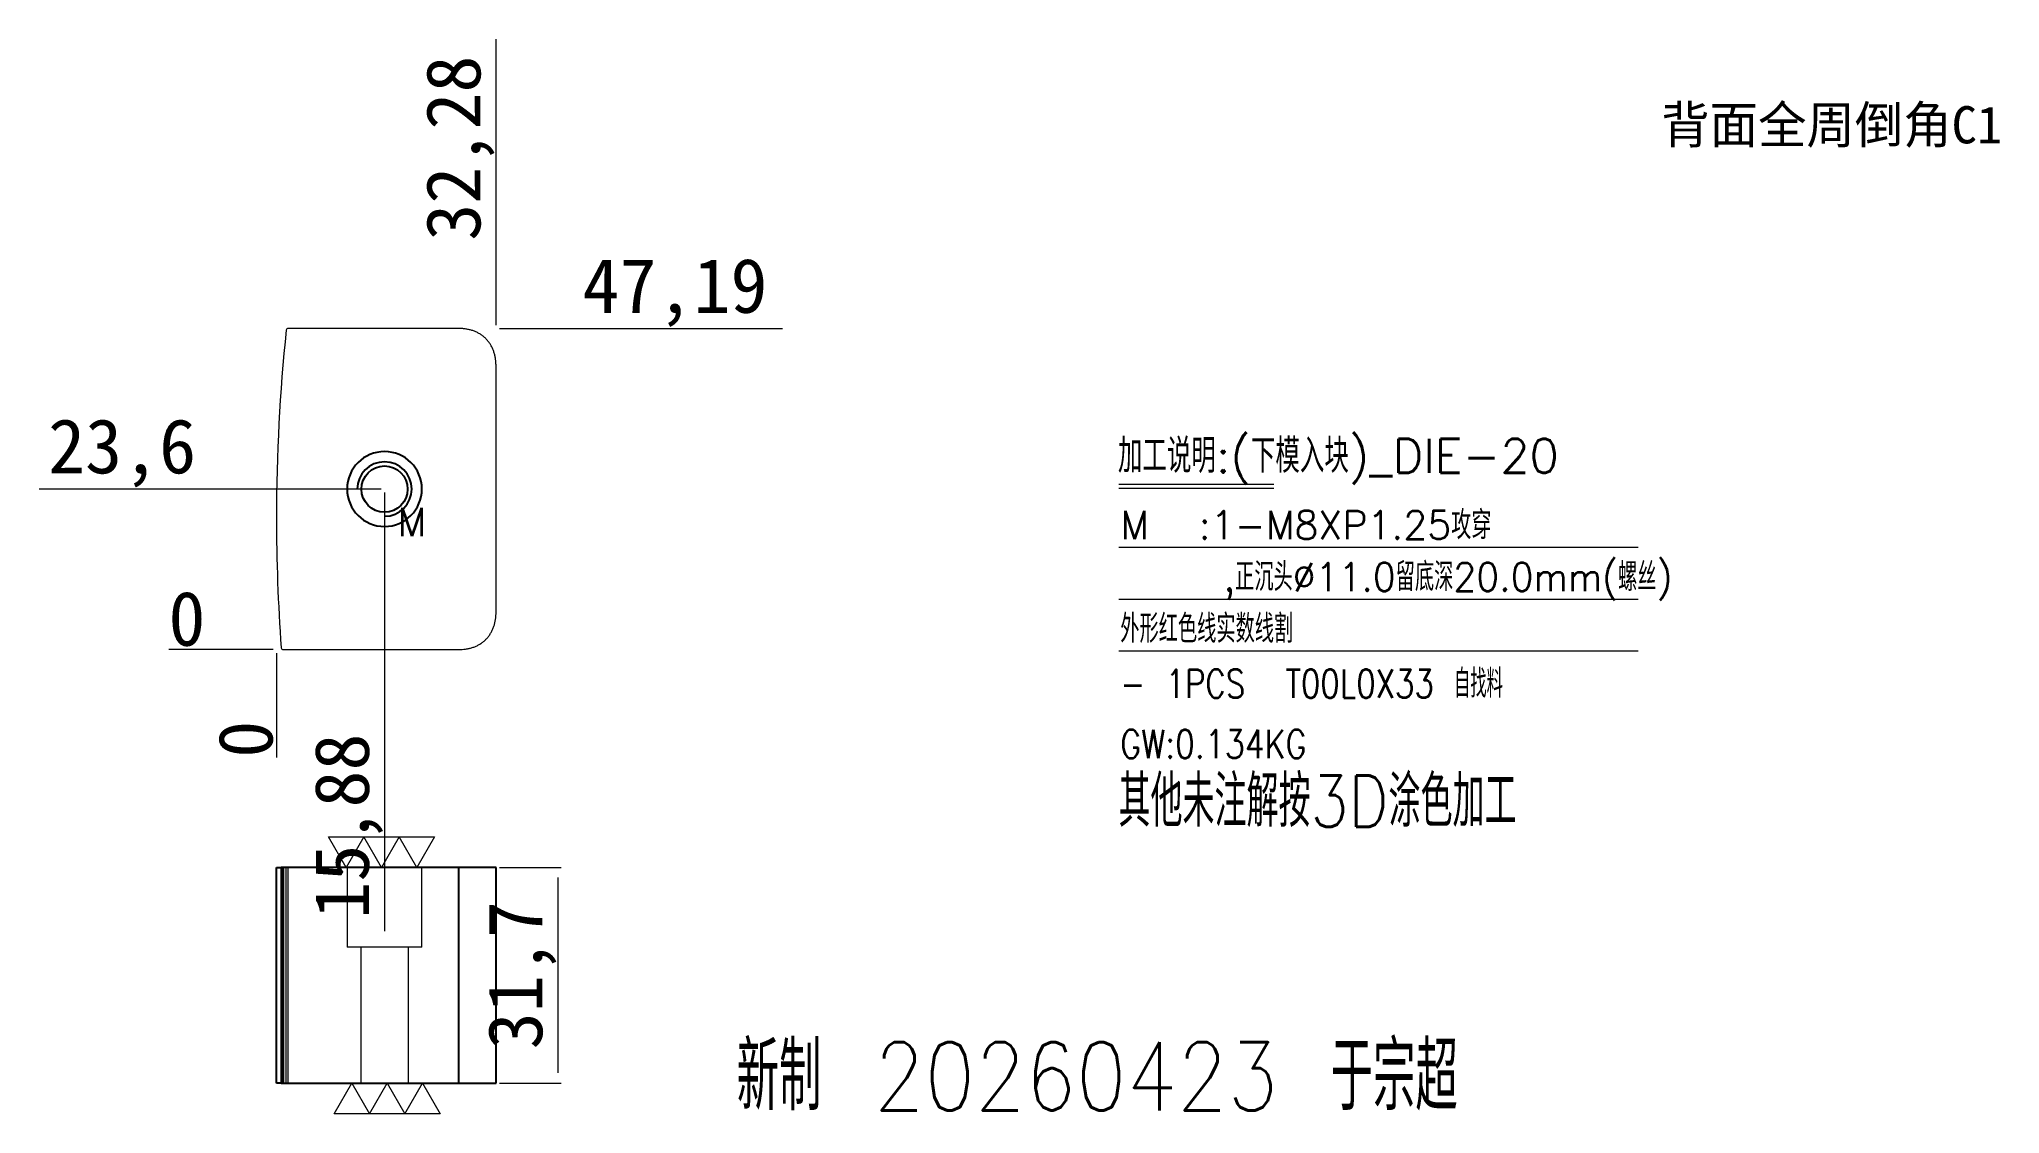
# Model space of a CAD drawing. Header units: millimetres. Extents: x 13603 to 13892, y 41984 to 42142.
import ezdxf
from ezdxf.enums import TextEntityAlignment as Align

# ---------------------------------------------------------------- set-up
doc = ezdxf.new("R2010")
doc.units = ezdxf.units.MM
doc.linetypes.add('DASHED', pattern=[0])
doc.layers.add('29', color=7, linetype='Continuous', true_color=0xffffff)
doc.layers.add('dim', color=4, linetype='Continuous')
doc.styles.add('_PUG_ERP', font='txt')
doc.styles.add('chinesef_fs', font='txt.shx', dxfattribs={"bigfont": 'gbcbig.shx'})
doc.dimstyles.new('_PUG_ERP', dxfattribs={"dimtxt": 8, "dimasz": 1.5, "dimexe": 0.5, "dimexo": 0.5, "dimgap": 0.5, "dimtad": 1, "dimtxsty": '_PUG_ERP', "dimblk": 'CLOSEDBLANK', "dimcen": 0, "dimclrd": 4, "dimclre": 4, "dimclrt": 3, "dimazin": 3, "dimtfac": 1, "dimtmove": 0, "dimatfit": 3, "dimldrblk": 'CLOSEDBLANK', "dimlwd": 9, "dimlwe": 9})

# ---------------------------------------------------------------- blocks, each defined once
blk = doc.blocks.new('*D733')
at = {"layer": 'Defpoints', "color": 0}
for p in [(13670.54, 42020.16), (13670.54, 41988.46), (13679.64, 41988.46)]:
    blk.add_point(p, dxfattribs=at)
at = {"layer": 'dim', "color": 4, "lineweight": 9}
for p, q in [((13671.04, 42020.16), (13680.14, 42020.16)), ((13679.64, 42018.66), (13679.64, 41989.96)), ((13671.04, 41988.46), (13680.14, 41988.46))]:
    blk.add_line(p, q, dxfattribs=at)
at = {"layer": 'dim', "color": 3, "lineweight": 13, "insert": (13674.38, 42004.31), "char_height": 8, "attachment_point": 5, "rotation": 90, "style": '_PUG_ERP'}
blk.add_mtext('31,7', dxfattribs=at)
blk = doc.blocks.new('_ClosedBlank')
blk = doc.blocks.new('*D734')
at = {"layer": 'Defpoints', "color": 0}
for p in [(13670.54, 42099.35), (13680.54, 42099.35), (13638.26, 42052.16)]:
    blk.add_point(p, dxfattribs=at)
at = {"layer": 'dim', "color": 4, "lineweight": 9}
for p, q in [((13671.04, 42099.35), (13674.54, 42099.35)), ((13674.54, 42099.35), (13677.54, 42099.35)), ((13677.54, 42099.35), (13712.66, 42099.35))]:
    blk.add_line(p, q, dxfattribs=at)
at = {"layer": 'dim', "color": 3, "lineweight": 13, "insert": (13696.85, 42104.61), "char_height": 8, "attachment_point": 5, "style": '_PUG_ERP'}
blk.add_mtext('47,19', dxfattribs=at)
blk = doc.blocks.new('*D735')
at = {"layer": 'Defpoints', "color": 0}
for p in [(13628.26, 42052.16), (13638.26, 42052.16), (13638.26, 42052.16)]:
    blk.add_point(p, dxfattribs=at)
at = {"layer": 'dim', "color": 4, "lineweight": 9}
blk.add_line((13637.76, 42052.16), (13622.43, 42052.16), dxfattribs=at)
at = {"layer": 'dim', "color": 3, "lineweight": 13, "insert": (13625.1, 42056.66), "char_height": 8, "attachment_point": 5, "style": '_PUG_ERP'}
blk.add_mtext('0', dxfattribs=at)
blk = doc.blocks.new('*D736')
at = {"layer": 'Defpoints', "color": 0}
for p in [(13628.26, 42075.75), (13654.15, 42075.75), (13638.26, 42052.16)]:
    blk.add_point(p, dxfattribs=at)
at = {"layer": 'dim', "color": 4, "lineweight": 9}
for p, q in [((13631.26, 42075.75), (13603.38, 42075.75)), ((13634.26, 42075.75), (13631.26, 42075.75)), ((13653.65, 42075.75), (13634.26, 42075.75))]:
    blk.add_line(p, q, dxfattribs=at)
at = {"layer": 'dim', "color": 3, "lineweight": 13, "insert": (13615.57, 42081.02), "char_height": 8, "attachment_point": 5, "style": '_PUG_ERP'}
blk.add_mtext('23,6', dxfattribs=at)
blk = doc.blocks.new('*D737')
at = {"layer": 'Defpoints', "color": 0}
for p in [(13654.15, 42075.75), (13638.26, 42052.16), (13654.15, 42042.16)]:
    blk.add_point(p, dxfattribs=at)
at = {"layer": 'dim', "color": 4, "lineweight": 9}
for p, q in [((13654.15, 42075.25), (13654.15, 42048.16)), ((13654.15, 42048.16), (13654.15, 42045.16)), ((13654.15, 42045.16), (13654.15, 42010.8))]:
    blk.add_line(p, q, dxfattribs=at)
at = {"layer": 'dim', "color": 3, "lineweight": 13, "insert": (13648.89, 42026.23), "char_height": 8, "attachment_point": 5, "rotation": 90, "style": '_PUG_ERP'}
blk.add_mtext('15,88', dxfattribs=at)
blk = doc.blocks.new('*D738')
at = {"layer": 'Defpoints', "color": 0}
for p in [(13638.26, 42052.16), (13638.26, 42052.16), (13638.26, 42042.16)]:
    blk.add_point(p, dxfattribs=at)
at = {"layer": 'dim', "color": 4, "lineweight": 9}
blk.add_line((13638.26, 42051.66), (13638.26, 42036.33), dxfattribs=at)
at = {"layer": 'dim', "color": 3, "lineweight": 13, "insert": (13633.76, 42038.99), "char_height": 8, "attachment_point": 5, "rotation": 90, "style": '_PUG_ERP'}
blk.add_mtext('0', dxfattribs=at)
blk = doc.blocks.new('*D739')
at = {"layer": 'Defpoints', "color": 0}
for p in [(13670.54, 42109.35), (13670.54, 42099.35), (13638.26, 42052.16)]:
    blk.add_point(p, dxfattribs=at)
at = {"layer": 'dim', "color": 4, "lineweight": 9}
for p, q in [((13670.54, 42106.35), (13670.54, 42141.85)), ((13670.54, 42103.35), (13670.54, 42106.35)), ((13670.54, 42099.85), (13670.54, 42103.35))]:
    blk.add_line(p, q, dxfattribs=at)
at = {"layer": 'dim', "color": 3, "lineweight": 13, "insert": (13665.28, 42125.85), "char_height": 8, "attachment_point": 5, "rotation": 90, "style": '_PUG_ERP'}
blk.add_mtext('32,28', dxfattribs=at)

msp = doc.modelspace()

# ---------------------------------------------------------------- linework, layer by layer
at = {"layer": '29', "color": 253, "linetype": 'Continuous', "lineweight": 25, "ltscale": 0.3}
for p, q in [((13638.264, 41988.456), (13638.264, 42020.159)), ((13638.264, 42020.159), (13638.956, 42020.159)), ((13639.256, 42020.159), (13638.956, 42020.159)), ((13638.956, 42020.159), (13638.956, 41988.456)), ((13665.029, 42020.159), (13639.256, 42020.159)), ((13639.256, 42020.159), (13639.256, 41988.456)), ((13665.029, 42020.159), (13665.029, 41988.456)), ((13670.544, 42020.159), (13665.029, 42020.159)), ((13670.544, 41988.456), (13670.544, 42020.159)), ((13638.956, 41988.456), (13638.264, 41988.456)), ((13638.956, 41988.456), (13639.256, 41988.456)), ((13639.256, 41988.456), (13665.029, 41988.456)), ((13665.029, 41988.456), (13670.544, 41988.456))]:
    msp.add_line(p, q, dxfattribs=at)
at = {"layer": '29', "color": 253, "linetype": 'DASHED', "lineweight": 18, "ltscale": 0.3}
for p, q in [((13639.694, 41988.456), (13639.694, 42020.159)), ((13639.993, 41988.456), (13639.993, 42020.159)), ((13648.649, 42020.159), (13648.649, 42008.459)), ((13659.649, 42008.459), (13659.649, 42020.159)), ((13659.649, 42008.459), (13648.649, 42008.459)), ((13650.645, 42008.459), (13650.645, 41988.456)), ((13657.652, 41988.456), (13657.652, 42008.459))]:
    msp.add_line(p, q, dxfattribs=at)
at = {"layer": '29', "color": 1, "lineweight": 13}
msp.add_lwpolyline([(13666.025, 42099.282, 0.0181019), (13665.528, 42099.334, 0.0166959), (13665.029, 42099.35), (13639.993, 42099.35, 0.3841097), (13639.694, 42099.081, 0.025932), (13638.264, 42071.622, 0.0181115), (13638.956, 42052.438, 0.3932), (13639.256, 42052.159), (13665.029, 42052.159, 0.0099838), (13665.332, 42052.165, 0.0175353), (13665.831, 42052.202, 0.019013), (13666.325, 42052.276, 0.0205818), (13666.812, 42052.388, 0.0221857), (13667.288, 42052.542, 0.0237335), (13667.748, 42052.738, 0.0251093), (13668.186, 42052.979, 0.0261755), (13668.597, 42053.263, 0.0268045), (13668.976, 42053.589, 0.0269112), (13669.317, 42053.954, 0.0264806), (13669.618, 42054.353, 0.0255725), (13669.876, 42054.781, 0.0243017), (13670.089, 42055.233, 0.0228051), (13670.26, 42055.703, 0.021211), (13670.388, 42056.186, 0.0196203), (13670.476, 42056.678, 0.0181019), (13670.528, 42057.175, 0.0166959), (13670.544, 42057.675), (13670.544, 42093.835, 0.0099838), (13670.538, 42094.138, 0.0175353), (13670.501, 42094.637, 0.019013), (13670.427, 42095.131, 0.0205818), (13670.315, 42095.618, 0.0221857), (13670.161, 42096.094, 0.0237335), (13669.965, 42096.554, 0.0251093), (13669.724, 42096.992, 0.0261755), (13669.44, 42097.403, 0.0268045), (13669.114, 42097.782, 0.0269112), (13668.75, 42098.123, 0.0264806), (13668.351, 42098.424, 0.0255725), (13667.922, 42098.682, 0.0243017), (13667.471, 42098.895, 0.0228051), (13667.001, 42099.066, 0.021211), (13666.517, 42099.194, 0.0196203)], format="xyb", close=True, dxfattribs=at)
at = {"layer": '29', "color": 6, "linetype": 'Continuous', "lineweight": 25, "ltscale": 0.3}
msp.add_circle((13654.149, 42075.755), 3.4, dxfattribs=at)
for radius, start, end in [(5.5, 0, 180), (4, 270, 180), (5.5, 180, 0)]:
    msp.add_arc((13654.149, 42075.755), radius, start, end, dxfattribs=at)
at = {"layer": 'dim', "color": 8, "linetype": 'Continuous', "lineweight": 18}
for p, q in [((13762.097, 42076.494), (13784.898, 42076.494)), ((13762.097, 42075.862), (13784.898, 42075.862)), ((13762.097, 42067.196), (13838.475, 42067.196)), ((13762.097, 42059.581), (13838.475, 42059.581)), ((13762.097, 42051.967), (13838.475, 42051.967))]:
    msp.add_line(p, q, dxfattribs=at)
at = {"layer": 'dim', "lineweight": 13}
for points in [[(13661.506, 42024.659), (13658.908, 42020.159), (13656.31, 42024.659), (13653.712, 42020.159), (13651.114, 42024.659), (13648.516, 42020.159), (13645.918, 42024.659), (13661.506, 42024.659)], [(13646.758, 41983.956), (13649.357, 41988.456), (13651.955, 41983.956), (13654.553, 41988.456), (13657.151, 41983.956), (13659.749, 41988.456), (13662.347, 41983.956), (13646.758, 41983.956)]]:
    msp.add_lwpolyline(points, close=True, dxfattribs=at)

# ---------------------------------------------------------------- texts
at = {"layer": 'dim'}
msp.add_text('背面全周倒角C1', height=5.4714, dxfattribs=at).set_placement((13866.919, 42129.391), align=Align.MIDDLE)
at = {"layer": 'dim', "color": 4, "lineweight": 13, "style": 'chinesef_fs'}
msp.add_text('加工说明:(下模入块)_DIE-20', height=5, dxfattribs=at).set_placement((13761.978, 42078.137))
for s, width, p in [('M', 0.9866, (13656.058, 42068.848)), ('M  :1-M8XP1.25攻穿', 0.9866, (13762.318, 42068.386)), ('    ,正沉头%%c11.0留底深20.0mm(螺丝)', 0.9432, (13762.318, 42060.771)), ('外形红色线实数线割', 0.9432, (13762.318, 42053.157)), ('- 1PCS  T00L0X33 自找料', 0.7996, (13762.318, 42045.087)), ('GW:0.134KG ', 0.8211, (13762.318, 42036.21))]:
    msp.add_text(s, height=4.16, dxfattribs=dict(at, width=width)).set_placement(p)
at = {"layer": 'dim', "color": 21, "lineweight": 13, "style": 'chinesef_fs', "width": 0.8663}
msp.add_text('其他未注解按3D涂色加工', height=7.54, dxfattribs=at).set_placement((13762.065, 42026.121))
at = {"layer": 'dim', "color": 6, "lineweight": 13, "style": 'chinesef_fs', "width": 0.8663}
msp.add_text('新制 20260423 于宗超', height=10, dxfattribs=at).set_placement((13705.911, 41984.454))

# ---------------------------------------------------------------- dimensions: what is measured, and where the dimension line sits
at = {"layer": 'dim', "lineweight": 13}
for feature_location, offset, dtype, origin, picture, middle in [((13670.544, 42099.35), (0, 10), 1, (13638.264, 42052.159), '*D739', (13665.282, 42125.85)), ((13670.544, 42099.35), (10, 0), 0, (13638.264, 42052.159), '*D734', (13696.854, 42104.612)), ((13654.149, 42075.755), (-25.885, 0), 0, (13638.264, 42052.159), '*D736', (13615.574, 42081.016)), ((13654.1487, 42075.7546), (0.0004, -33.5955), 1, (13638.2641, 42052.1592), '*D737', (13648.8872, 42026.2306)), ((13638.264093273, 42052.159184086), (-10, 0), 0, (13638.264093273, 42052.159184086), '*D735', (13625.097426606, 42056.659184086)), ((13638.264093273, 42052.159184086), (0, -10), 1, (13638.264093273, 42052.159184086), '*D738', (13633.764093273, 42038.99251742))]:
    dim = msp.add_ordinate_dim(feature_location=feature_location, offset=offset, dtype=dtype, origin=origin, dimstyle='_PUG_ERP', dxfattribs=at)
    dim.commit()
    dim.dimension.update_dxf_attribs({"geometry": picture, "text_midpoint": middle})
dim = msp.add_linear_dim(base=(13679.639, 41988.456), p1=(13670.544, 42020.159), p2=(13670.544, 41988.456), angle=90, dimstyle='_PUG_ERP', dxfattribs=at)
dim.commit()
dim.dimension.update_dxf_attribs({"geometry": '*D733', "text_midpoint": (13674.377, 42004.308)})

doc.saveas('drawing.dxf')
